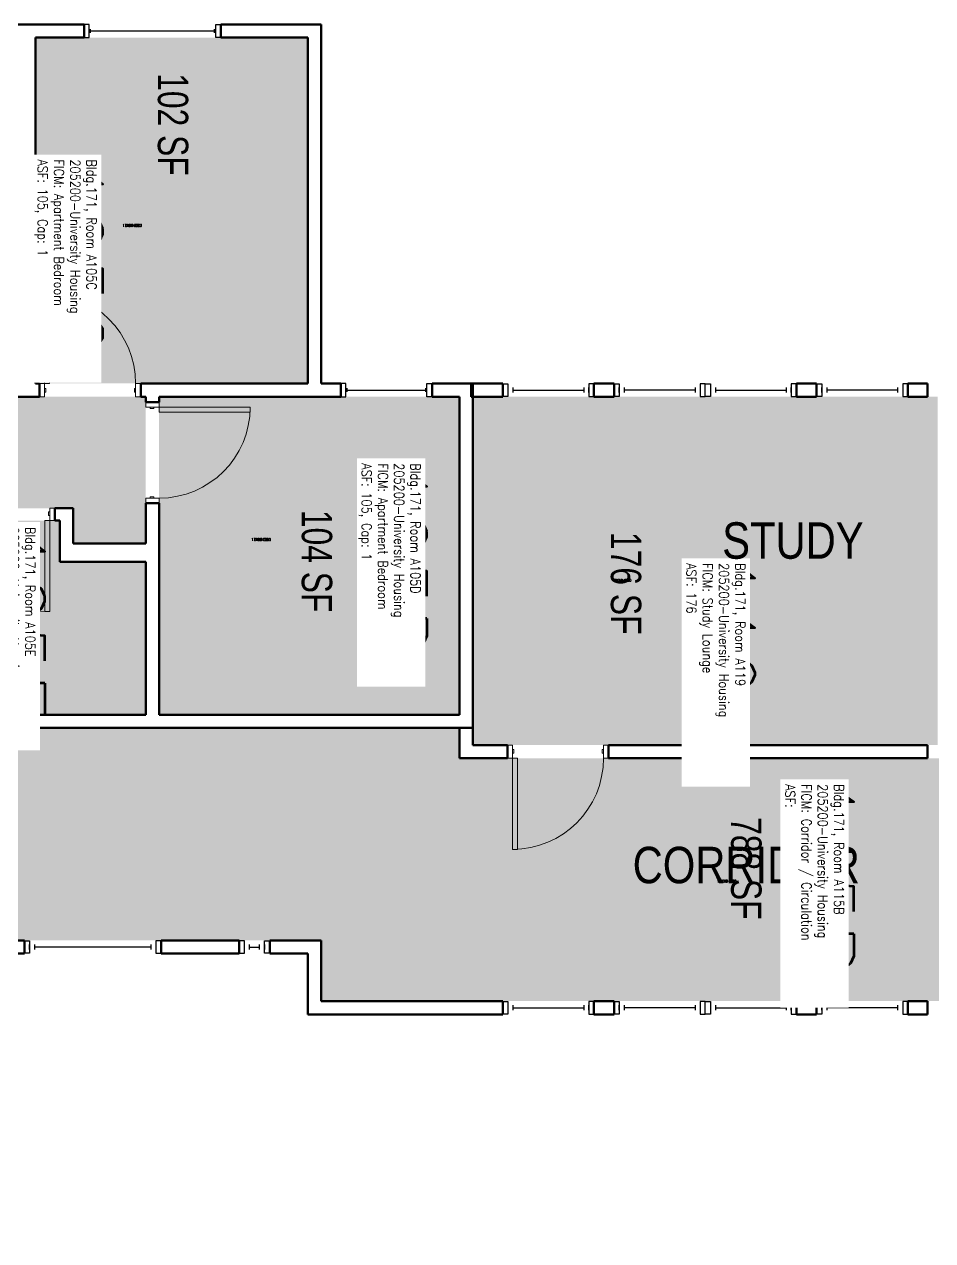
# Model space of a CAD drawing. Header units: inches. Extents: x 88 to 3257, y -489 to 2081.
# Drawn here: x 738 to 1096.9, y 965.5 to 1446.5 of the extents above; entities that cross this region are included whole.
import ezdxf
from ezdxf.enums import TextEntityAlignment as Align

# ---------------------------------------------------------------- set-up
doc = ezdxf.new("R2010")
doc.units = ezdxf.units.IN
doc.header["$LTSCALE"] = 48
doc.header["$MEASUREMENT"] = 0
for name, color, linetype in [('A-AREA-IDEN', 1, 'Continuous'), ('A-DOOR', 2, 'Continuous'), ('A-GLAZ', 1, 'Continuous'), ('A-IDEN-RNUM', 7, 'Continuous'), ('A-IDEN-SNUM', 4, 'Continuous'), ('A-IDEN-VNUM', 4, 'Continuous'), ('A-WALL', 5, 'Continuous'), ('AREA-TEXT', 3, 'Continuous'), ('Rooms-Category-Color', 7, 'Continuous'), ('Rooms-College-Color', 7, 'Continuous'), ('Rooms-Department-Color', 7, 'Continuous'), ('Rooms-Division-Color', 7, 'Continuous'), ('Rooms-Information', 7, 'Continuous')]:
    doc.layers.add(name, color=color, linetype=linetype)
doc.styles.add('AREA', font='arial.ttf', dxfattribs={"width": 0.75, "height": 12})
doc.styles.add('ROOMSNUMBER', font='txt.shx', dxfattribs={"height": 0.03})
doc.styles.add('ROOMVNUMBER', font='simplex.shx', dxfattribs={"width": 0.85})
doc.styles.get("Standard").update_dxf_attribs({"font": 'ARIALN.TTF'})

msp = doc.modelspace()

# ---------------------------------------------------------------- hatches: boundary and pattern name
at = {"layer": 'Rooms-Category-Color', "true_color": 0x728ef3}
for points in [[(742.38, 1441.24), (742.38, 1304.49), (850, 1304.49), (850, 1441.24)], [(375.5, 1303.62), (459.64, 1303.62), (459.64, 1198.49), (520.77, 1198.49), (520.77, 1207.44), (526.02, 1207.44), (526.02, 1198.49), (547.22, 1198.49), (547.22, 1247.87), (526.02, 1247.87), (526.02, 1241.44), (520.77, 1241.44), (520.77, 1255.12), (552.47, 1255.12), (552.47, 1241.24), (581.22, 1241.24), (581.22, 1255.12), (757.25, 1255.12), (757.25, 1241.24), (786, 1241.24), (786, 1299.24), (511, 1299.24), (511, 1420.24), (375.5, 1420.24)], [(791.25, 1299.24), (791.25, 1173.49), (910, 1173.49), (910, 1299.24)], [(915.25, 1299.24), (1098.95, 1299.24), (1098.95, 1161.5), (915.25, 1161.5)], [(672.86, 1250.24), (672.86, 1173.49), (786, 1173.49), (786, 1233.99), (752, 1233.99), (752, 1250.24)]]:
    msp.add_hatch(color=171, dxfattribs=at).paths.add_polyline_path(points)
at = {"layer": 'Rooms-Category-Color', "true_color": 0xadadad}
msp.add_hatch(color=253, dxfattribs=at).paths.add_polyline_path([(547.22, 1084.25), (609.5, 1084.25), (609.5, 965.5), (687.5, 965.5), (687.5, 1084.25), (855.25, 1084.25), (855.25, 1060.25), (1158.95, 1060.25), (1158.95, 1084.25), (1578.7, 1084.25), (1703.95, 1084.25), (1703.95, 1168.24), (1549.3, 1168.24), (1549.3, 1193.24), (1466.98, 1193.24), (1466.98, 1168.24), (1104.2, 1168.24), (1104.2, 1156.25), (910, 1156.25), (910, 1168.24), (547.22, 1168.24), (547.22, 1084.25)])
at = {"layer": 'Rooms-College-Color', "true_color": 0xadadad}
for points in [[(742.38, 1441.24), (742.38, 1304.49), (850, 1304.49), (850, 1441.24)], [(375.5, 1303.62), (459.64, 1303.62), (459.64, 1198.49), (520.77, 1198.49), (520.77, 1207.44), (526.02, 1207.44), (526.02, 1198.49), (547.22, 1198.49), (547.22, 1247.87), (526.02, 1247.87), (526.02, 1241.44), (520.77, 1241.44), (520.77, 1255.12), (552.47, 1255.12), (552.47, 1241.24), (581.22, 1241.24), (581.22, 1255.12), (757.25, 1255.12), (757.25, 1241.24), (786, 1241.24), (786, 1299.24), (511, 1299.24), (511, 1420.24), (375.5, 1420.24)], [(791.25, 1299.24), (791.25, 1173.49), (910, 1173.49), (910, 1299.24)], [(915.25, 1299.24), (1098.95, 1299.24), (1098.95, 1161.5), (915.25, 1161.5)], [(672.86, 1250.24), (672.86, 1173.49), (786, 1173.49), (786, 1233.99), (752, 1233.99), (752, 1250.24)], [(547.22, 1084.25), (609.5, 1084.25), (609.5, 965.5), (687.5, 965.5), (687.5, 1084.25), (855.25, 1084.25), (855.25, 1060.25), (1158.95, 1060.25), (1158.95, 1084.25), (1578.7, 1084.25), (1703.95, 1084.25), (1703.95, 1168.24), (1549.3, 1168.24), (1549.3, 1193.24), (1466.98, 1193.24), (1466.98, 1168.24), (1104.2, 1168.24), (1104.2, 1156.25), (910, 1156.25), (910, 1168.24), (547.22, 1168.24), (547.22, 1084.25)]]:
    msp.add_hatch(color=253, dxfattribs=at).paths.add_polyline_path(points)
at = {"layer": 'Rooms-Department-Color', "true_color": 0x604aed}
for points in [[(742.38, 1441.24), (742.38, 1304.49), (850, 1304.49), (850, 1441.24)], [(375.5, 1303.62), (459.64, 1303.62), (459.64, 1198.49), (520.77, 1198.49), (520.77, 1207.44), (526.02, 1207.44), (526.02, 1198.49), (547.22, 1198.49), (547.22, 1247.87), (526.02, 1247.87), (526.02, 1241.44), (520.77, 1241.44), (520.77, 1255.12), (552.47, 1255.12), (552.47, 1241.24), (581.22, 1241.24), (581.22, 1255.12), (757.25, 1255.12), (757.25, 1241.24), (786, 1241.24), (786, 1299.24), (511, 1299.24), (511, 1420.24), (375.5, 1420.24)], [(791.25, 1299.24), (791.25, 1173.49), (910, 1173.49), (910, 1299.24)], [(915.25, 1299.24), (1098.95, 1299.24), (1098.95, 1161.5), (915.25, 1161.5)], [(672.86, 1250.24), (672.86, 1173.49), (786, 1173.49), (786, 1233.99), (752, 1233.99), (752, 1250.24)]]:
    msp.add_hatch(color=173, dxfattribs=at).paths.add_polyline_path(points)
at = {"layer": 'Rooms-Department-Color', "true_color": 0xacacac}
msp.add_hatch(color=253, dxfattribs=at).paths.add_polyline_path([(547.22, 1084.25), (609.5, 1084.25), (609.5, 965.5), (687.5, 965.5), (687.5, 1084.25), (855.25, 1084.25), (855.25, 1060.25), (1158.95, 1060.25), (1158.95, 1084.25), (1578.7, 1084.25), (1703.95, 1084.25), (1703.95, 1168.24), (1549.3, 1168.24), (1549.3, 1193.24), (1466.98, 1193.24), (1466.98, 1168.24), (1104.2, 1168.24), (1104.2, 1156.25), (910, 1156.25), (910, 1168.24), (547.22, 1168.24), (547.22, 1084.25)])
at = {"layer": 'Rooms-Division-Color', "true_color": 0x604aed}
for points in [[(742.38, 1441.24), (742.38, 1304.49), (850, 1304.49), (850, 1441.24)], [(375.5, 1303.62), (459.64, 1303.62), (459.64, 1198.49), (520.77, 1198.49), (520.77, 1207.44), (526.02, 1207.44), (526.02, 1198.49), (547.22, 1198.49), (547.22, 1247.87), (526.02, 1247.87), (526.02, 1241.44), (520.77, 1241.44), (520.77, 1255.12), (552.47, 1255.12), (552.47, 1241.24), (581.22, 1241.24), (581.22, 1255.12), (757.25, 1255.12), (757.25, 1241.24), (786, 1241.24), (786, 1299.24), (511, 1299.24), (511, 1420.24), (375.5, 1420.24)], [(791.25, 1299.24), (791.25, 1173.49), (910, 1173.49), (910, 1299.24)], [(915.25, 1299.24), (1098.95, 1299.24), (1098.95, 1161.5), (915.25, 1161.5)], [(672.86, 1250.24), (672.86, 1173.49), (786, 1173.49), (786, 1233.99), (752, 1233.99), (752, 1250.24)]]:
    msp.add_hatch(color=173, dxfattribs=at).paths.add_polyline_path(points)
at = {"layer": 'Rooms-Division-Color', "true_color": 0xadadad}
msp.add_hatch(color=253, dxfattribs=at).paths.add_polyline_path([(547.22, 1084.25), (609.5, 1084.25), (609.5, 965.5), (687.5, 965.5), (687.5, 1084.25), (855.25, 1084.25), (855.25, 1060.25), (1158.95, 1060.25), (1158.95, 1084.25), (1578.7, 1084.25), (1703.95, 1084.25), (1703.95, 1168.24), (1549.3, 1168.24), (1549.3, 1193.24), (1466.98, 1193.24), (1466.98, 1168.24), (1104.2, 1168.24), (1104.2, 1156.25), (910, 1156.25), (910, 1168.24), (547.22, 1168.24), (547.22, 1084.25)])

# ---------------------------------------------------------------- linework, layer by layer
at = {"layer": 'A-DOOR', "linetype": 'Continuous', "lineweight": 18}
for p, q in [((930.87, 1161.5), (928.88, 1161.5)), ((928.88, 1161.5), (928.88, 1156.25)), ((930.87, 1161.5), (928.88, 1161.5)), ((928.88, 1161.5), (928.88, 1156.25)), ((930.87, 1156.25), (930.87, 1161.5)), ((930.87, 1156.25), (930.87, 1161.5)), ((930.87, 1159.75), (931.38, 1159.75)), ((930.87, 1158.25), (930.87, 1159.75)), ((930.87, 1159.75), (931.38, 1159.75)), ((930.87, 1158.25), (930.87, 1159.75)), ((931.38, 1159.75), (931.38, 1158.25)), ((931.38, 1159.75), (931.38, 1158.25)), ((966.88, 1159.75), (966.38, 1159.75)), ((966.38, 1159.75), (966.38, 1158.25)), ((966.88, 1159.75), (966.38, 1159.75)), ((966.38, 1159.75), (966.38, 1158.25)), ((966.88, 1161.5), (968.88, 1161.5)), ((966.88, 1156.25), (966.88, 1161.5)), ((966.88, 1161.5), (968.88, 1161.5)), ((966.88, 1156.25), (966.88, 1161.5)), ((966.88, 1158.25), (966.88, 1159.75)), ((966.88, 1158.25), (966.88, 1159.75)), ((968.88, 1161.5), (968.88, 1156.25)), ((968.88, 1161.5), (968.88, 1156.25)), ((928.88, 1156.25), (930.87, 1156.25)), ((928.88, 1156.25), (930.87, 1156.25)), ((930.87, 1120.25), (930.87, 1156.25)), ((930.87, 1120.25), (930.87, 1156.25)), ((931.38, 1158.25), (930.87, 1158.25)), ((931.38, 1158.25), (930.87, 1158.25)), ((930.87, 1156.25), (932.87, 1156.25)), ((930.87, 1156.25), (932.87, 1156.25)), ((932.87, 1156.25), (932.87, 1120.25)), ((932.87, 1156.25), (932.87, 1120.25)), ((966.38, 1158.25), (966.88, 1158.25)), ((966.38, 1158.25), (966.88, 1158.25)), ((968.88, 1156.25), (966.88, 1156.25)), ((968.88, 1156.25), (966.88, 1156.25)), ((932.87, 1120.25), (930.87, 1120.25)), ((932.87, 1120.25), (930.87, 1120.25))]:
    msp.add_line(p, q, dxfattribs=at)
for points in [[(746, 1304.49), (748, 1304.49), (748, 1340.49), (746, 1340.49)], [(746, 1304.49), (748, 1304.49), (748, 1340.49), (746, 1340.49)], [(746, 1299.24), (744, 1299.24), (744, 1304.49), (746, 1304.49)], [(746, 1299.24), (744, 1299.24), (744, 1304.49), (746, 1304.49)], [(782, 1299.24), (784, 1299.24), (784, 1304.49), (782, 1304.49)], [(782, 1299.24), (784, 1299.24), (784, 1304.49), (782, 1304.49)], [(746, 1300.99), (746.5, 1300.99), (746.5, 1302.49), (746, 1302.49)], [(746, 1300.99), (746.5, 1300.99), (746.5, 1302.49), (746, 1302.49)], [(782, 1300.99), (781.5, 1300.99), (781.5, 1302.49), (782, 1302.49)], [(782, 1300.99), (781.5, 1300.99), (781.5, 1302.49), (782, 1302.49)], [(786, 1295.12), (786, 1297.12), (791.25, 1297.12), (791.25, 1295.12)], [(786, 1295.12), (786, 1297.12), (791.25, 1297.12), (791.25, 1295.12)], [(787.75, 1295.12), (787.75, 1294.62), (789.25, 1294.62), (789.25, 1295.12)], [(787.75, 1295.12), (787.75, 1294.62), (789.25, 1294.62), (789.25, 1295.12)], [(791.25, 1295.12), (791.25, 1293.12), (827.25, 1293.12), (827.25, 1295.12)], [(791.25, 1295.12), (791.25, 1293.12), (827.25, 1293.12), (827.25, 1295.12)], [(786, 1259.12), (786, 1257.12), (791.25, 1257.12), (791.25, 1259.12)], [(786, 1259.12), (786, 1257.12), (791.25, 1257.12), (791.25, 1259.12)], [(787.75, 1259.12), (787.75, 1259.62), (789.25, 1259.62), (789.25, 1259.12)], [(787.75, 1259.12), (787.75, 1259.62), (789.25, 1259.62), (789.25, 1259.12)], [(748.11, 1253.74), (747.61, 1253.74), (747.61, 1252.24), (748.11, 1252.24)], [(748.11, 1253.74), (747.61, 1253.74), (747.61, 1252.24), (748.11, 1252.24)], [(748.11, 1255.12), (750.11, 1255.12), (750.11, 1250.24), (748.11, 1250.24)], [(748.11, 1255.12), (750.11, 1255.12), (750.11, 1250.24), (748.11, 1250.24)], [(748.11, 1250.24), (746.11, 1250.24), (746.11, 1214.24), (748.11, 1214.24)], [(748.11, 1250.24), (746.11, 1250.24), (746.11, 1214.24), (748.11, 1214.24)]]:
    msp.add_lwpolyline(points, close=True, dxfattribs=at)
at = {"layer": 'A-DOOR', "linetype": 'Continuous', "lineweight": 18, "extrusion": (0, 0, -1)}
for centre, start, end in [((-746, 1304.49), 90, 180), ((-746, 1304.49), 90, 180), ((-791.25, 1295.12), 180, 270), ((-791.25, 1295.12), 180, 270), ((-748.11, 1250.24), 270, 0), ((-748.11, 1250.24), 270, 0), ((-930.88, 1156.25), 180, 270), ((-930.88, 1156.25), 180, 270)]:
    msp.add_arc(centre, 36, start, end, dxfattribs=at)
at = {"layer": 'A-GLAZ', "linetype": 'Continuous', "lineweight": 25}
for p, q in [((764.15, 1443.12), (764.15, 1444.62)), ((764.15, 1443.12), (764.15, 1444.62)), ((764.15, 1443.87), (813.15, 1443.87)), ((764.15, 1443.87), (813.15, 1443.87)), ((813.15, 1443.12), (813.15, 1444.62)), ((813.15, 1443.12), (813.15, 1444.62)), ((927.1, 1299.37), (927.1, 1304.37)), ((927.1, 1304.37), (929.1, 1304.37)), ((927.1, 1299.37), (927.1, 1304.37)), ((927.1, 1304.37), (929.1, 1304.37)), ((929.1, 1304.37), (929.1, 1299.37)), ((929.1, 1304.37), (929.1, 1299.37)), ((963.1, 1304.37), (961.1, 1304.37)), ((961.1, 1304.37), (961.1, 1299.37)), ((963.1, 1304.37), (961.1, 1304.37)), ((961.1, 1304.37), (961.1, 1299.37)), ((963.1, 1299.37), (963.1, 1304.37)), ((963.1, 1299.37), (963.1, 1304.37)), ((971.1, 1299.37), (971.1, 1304.37)), ((971.1, 1304.37), (973.1, 1304.37)), ((971.1, 1299.37), (971.1, 1304.37)), ((971.1, 1304.37), (973.1, 1304.37)), ((973.1, 1304.37), (973.1, 1299.37)), ((973.1, 1304.37), (973.1, 1299.37)), ((1007.1, 1304.37), (1005.1, 1304.37)), ((1005.1, 1304.37), (1005.1, 1299.37)), ((1007.1, 1304.37), (1005.1, 1304.37)), ((1005.1, 1304.37), (1005.1, 1299.37)), ((1007.1, 1299.37), (1007.1, 1304.37)), ((1007.1, 1299.37), (1007.1, 1304.37)), ((1007.1, 1304.37), (1009.1, 1304.37)), ((1007.1, 1299.37), (1007.1, 1304.37)), ((1007.1, 1299.37), (1007.1, 1304.37)), ((1007.1, 1304.37), (1009.1, 1304.37)), ((1009.1, 1304.37), (1009.1, 1299.37)), ((1009.1, 1304.37), (1009.1, 1299.37)), ((1043.1, 1304.37), (1041.1, 1304.37)), ((1041.1, 1304.37), (1041.1, 1299.37)), ((1043.1, 1304.37), (1041.1, 1304.37)), ((1041.1, 1304.37), (1041.1, 1299.37)), ((1043.1, 1299.37), (1043.1, 1304.37)), ((1043.1, 1299.37), (1043.1, 1304.37)), ((1051.1, 1299.37), (1051.1, 1304.37)), ((1051.1, 1304.37), (1053.1, 1304.37)), ((1051.1, 1299.37), (1051.1, 1304.37)), ((1051.1, 1304.37), (1053.1, 1304.37)), ((1053.1, 1304.37), (1053.1, 1299.37)), ((1053.1, 1304.37), (1053.1, 1299.37)), ((1087.1, 1304.37), (1085.1, 1304.37)), ((1085.1, 1304.37), (1085.1, 1299.37)), ((1087.1, 1304.37), (1085.1, 1304.37)), ((1085.1, 1304.37), (1085.1, 1299.37)), ((1087.1, 1299.37), (1087.1, 1304.37)), ((1087.1, 1299.37), (1087.1, 1304.37)), ((865.62, 1301.12), (865.62, 1302.62)), ((865.62, 1301.12), (865.62, 1302.62)), ((865.62, 1301.87), (896.62, 1301.87)), ((865.62, 1301.87), (896.62, 1301.87)), ((896.62, 1301.12), (896.62, 1302.62)), ((896.62, 1301.12), (896.62, 1302.62)), ((929.1, 1299.37), (927.1, 1299.37)), ((929.1, 1299.37), (927.1, 1299.37)), ((929.1, 1302.87), (929.1, 1300.87)), ((929.1, 1302.87), (929.1, 1300.87)), ((931.1, 1302.87), (931.1, 1300.87)), ((931.1, 1302.87), (931.1, 1300.87)), ((931.1, 1301.87), (959.1, 1301.87)), ((931.1, 1301.87), (959.1, 1301.87)), ((959.1, 1302.87), (959.1, 1300.87)), ((959.1, 1302.87), (959.1, 1300.87)), ((961.1, 1300.87), (961.1, 1302.87)), ((961.1, 1300.87), (961.1, 1302.87)), ((961.1, 1299.37), (963.1, 1299.37)), ((961.1, 1299.37), (963.1, 1299.37)), ((973.1, 1299.37), (971.1, 1299.37)), ((973.1, 1299.37), (971.1, 1299.37)), ((973.1, 1300.87), (973.1, 1302.87)), ((973.1, 1300.87), (973.1, 1302.87)), ((975.1, 1302.87), (975.1, 1300.87)), ((975.1, 1302.87), (975.1, 1300.87)), ((1003.1, 1301.87), (975.1, 1301.87)), ((1003.1, 1301.87), (975.1, 1301.87)), ((1003.1, 1302.87), (1003.1, 1300.87)), ((1003.1, 1302.87), (1003.1, 1300.87)), ((1005.1, 1302.87), (1005.1, 1300.87)), ((1005.1, 1302.87), (1005.1, 1300.87)), ((1005.1, 1299.37), (1007.1, 1299.37)), ((1005.1, 1299.37), (1007.1, 1299.37)), ((1009.1, 1299.37), (1007.1, 1299.37)), ((1009.1, 1299.37), (1007.1, 1299.37)), ((1009.1, 1302.87), (1009.1, 1300.87)), ((1009.1, 1302.87), (1009.1, 1300.87)), ((1011.1, 1302.87), (1011.1, 1300.87)), ((1011.1, 1302.87), (1011.1, 1300.87)), ((1011.1, 1301.87), (1039.1, 1301.87)), ((1011.1, 1301.87), (1039.1, 1301.87)), ((1039.1, 1302.87), (1039.1, 1300.87)), ((1039.1, 1302.87), (1039.1, 1300.87)), ((1041.1, 1300.87), (1041.1, 1302.87)), ((1041.1, 1300.87), (1041.1, 1302.87)), ((1041.1, 1299.37), (1043.1, 1299.37)), ((1041.1, 1299.37), (1043.1, 1299.37)), ((1053.1, 1299.37), (1051.1, 1299.37)), ((1053.1, 1299.37), (1051.1, 1299.37)), ((1053.1, 1300.87), (1053.1, 1302.87)), ((1053.1, 1300.87), (1053.1, 1302.87)), ((1055.1, 1302.87), (1055.1, 1300.87)), ((1055.1, 1302.87), (1055.1, 1300.87)), ((1083.1, 1301.87), (1055.1, 1301.87)), ((1083.1, 1301.87), (1055.1, 1301.87)), ((1083.1, 1302.87), (1083.1, 1300.87)), ((1083.1, 1302.87), (1083.1, 1300.87)), ((1085.1, 1302.87), (1085.1, 1300.87)), ((1085.1, 1302.87), (1085.1, 1300.87)), ((1085.1, 1299.37), (1087.1, 1299.37)), ((1085.1, 1299.37), (1087.1, 1299.37)), ((738.02, 1079.13), (738.02, 1084.13)), ((738.02, 1084.13), (740.02, 1084.13)), ((738.02, 1079.13), (738.02, 1084.13)), ((738.02, 1084.13), (740.02, 1084.13)), ((740.02, 1084.13), (740.02, 1079.13)), ((740.02, 1084.13), (740.02, 1079.13)), ((740.02, 1080.63), (740.02, 1082.63)), ((740.02, 1080.63), (740.02, 1082.63)), ((742.02, 1082.63), (742.02, 1080.63)), ((742.02, 1082.63), (742.02, 1080.63)), ((788.02, 1082.63), (788.02, 1080.63)), ((788.02, 1082.63), (788.02, 1080.63)), ((792.02, 1084.13), (790.02, 1084.13)), ((790.02, 1084.13), (790.02, 1079.13)), ((792.02, 1084.13), (790.02, 1084.13)), ((790.02, 1084.13), (790.02, 1079.13)), ((790.02, 1082.63), (790.02, 1080.63)), ((790.02, 1082.63), (790.02, 1080.63)), ((792.02, 1079.13), (792.02, 1084.13)), ((792.02, 1079.13), (792.02, 1084.13)), ((824.96, 1084.13), (822.96, 1084.13)), ((822.96, 1084.13), (822.96, 1079.13)), ((824.96, 1084.13), (822.96, 1084.13)), ((822.96, 1084.13), (822.96, 1079.13)), ((824.96, 1079.13), (824.96, 1084.13)), ((824.96, 1079.13), (824.96, 1084.13)), ((824.96, 1080.63), (824.96, 1082.63)), ((824.96, 1080.63), (824.96, 1082.63)), ((826.96, 1080.63), (826.96, 1082.63)), ((826.96, 1080.63), (826.96, 1082.63)), ((830.96, 1080.63), (830.96, 1082.63)), ((830.96, 1080.63), (830.96, 1082.63)), ((832.96, 1084.13), (834.96, 1084.13)), ((832.96, 1079.13), (832.96, 1084.13)), ((832.96, 1084.13), (834.96, 1084.13)), ((832.96, 1079.13), (832.96, 1084.13)), ((832.96, 1082.63), (832.96, 1080.63)), ((832.96, 1082.63), (832.96, 1080.63)), ((834.96, 1084.13), (834.96, 1079.13)), ((834.96, 1084.13), (834.96, 1079.13)), ((740.02, 1079.13), (738.02, 1079.13)), ((740.02, 1079.13), (738.02, 1079.13)), ((788.02, 1081.63), (742.02, 1081.63)), ((788.02, 1081.63), (742.02, 1081.63)), ((790.02, 1079.13), (792.02, 1079.13)), ((790.02, 1079.13), (792.02, 1079.13)), ((822.96, 1079.13), (824.96, 1079.13)), ((822.96, 1079.13), (824.96, 1079.13)), ((826.96, 1081.63), (830.96, 1081.63)), ((826.96, 1081.63), (830.96, 1081.63)), ((834.96, 1079.13), (832.96, 1079.13)), ((834.96, 1079.13), (832.96, 1079.13)), ((927.1, 1055.13), (927.1, 1060.13)), ((927.1, 1060.13), (929.1, 1060.13)), ((927.1, 1055.13), (927.1, 1060.13)), ((927.1, 1060.13), (929.1, 1060.13)), ((929.1, 1060.13), (929.1, 1055.13)), ((929.1, 1060.13), (929.1, 1055.13)), ((929.1, 1058.63), (929.1, 1056.63)), ((929.1, 1058.63), (929.1, 1056.63)), ((931.1, 1058.63), (931.1, 1056.63)), ((931.1, 1058.63), (931.1, 1056.63)), ((959.1, 1058.63), (959.1, 1056.63)), ((959.1, 1058.63), (959.1, 1056.63)), ((963.1, 1060.13), (961.1, 1060.13)), ((961.1, 1060.13), (961.1, 1055.13)), ((963.1, 1060.13), (961.1, 1060.13)), ((961.1, 1060.13), (961.1, 1055.13)), ((961.1, 1056.63), (961.1, 1058.63)), ((961.1, 1056.63), (961.1, 1058.63)), ((963.1, 1055.13), (963.1, 1060.13)), ((963.1, 1055.13), (963.1, 1060.13)), ((971.1, 1055.13), (971.1, 1060.13)), ((971.1, 1060.13), (973.1, 1060.13)), ((971.1, 1055.13), (971.1, 1060.13)), ((971.1, 1060.13), (973.1, 1060.13)), ((973.1, 1060.13), (973.1, 1055.13)), ((973.1, 1060.13), (973.1, 1055.13)), ((973.1, 1056.63), (973.1, 1058.63)), ((973.1, 1056.63), (973.1, 1058.63)), ((975.1, 1058.63), (975.1, 1056.63)), ((975.1, 1058.63), (975.1, 1056.63)), ((1003.1, 1058.63), (1003.1, 1056.63)), ((1003.1, 1058.63), (1003.1, 1056.63)), ((1007.1, 1060.13), (1005.1, 1060.13)), ((1005.1, 1060.13), (1005.1, 1055.13)), ((1007.1, 1060.13), (1005.1, 1060.13)), ((1005.1, 1060.13), (1005.1, 1055.13)), ((1005.1, 1058.63), (1005.1, 1056.63)), ((1005.1, 1058.63), (1005.1, 1056.63)), ((1007.1, 1055.13), (1007.1, 1060.13)), ((1007.1, 1055.13), (1007.1, 1060.13)), ((1007.1, 1060.13), (1009.1, 1060.13)), ((1007.1, 1055.13), (1007.1, 1060.13)), ((1007.1, 1055.13), (1007.1, 1060.13)), ((1007.1, 1060.13), (1009.1, 1060.13)), ((1009.1, 1060.13), (1009.1, 1055.13)), ((1009.1, 1060.13), (1009.1, 1055.13)), ((1009.1, 1058.63), (1009.1, 1056.63)), ((1009.1, 1058.63), (1009.1, 1056.63)), ((1011.1, 1058.63), (1011.1, 1056.63)), ((1011.1, 1058.63), (1011.1, 1056.63)), ((1039.1, 1058.63), (1039.1, 1056.63)), ((1039.1, 1058.63), (1039.1, 1056.63)), ((1043.1, 1060.13), (1041.1, 1060.13)), ((1041.1, 1060.13), (1041.1, 1055.13)), ((1043.1, 1060.13), (1041.1, 1060.13)), ((1041.1, 1060.13), (1041.1, 1055.13)), ((1041.1, 1056.63), (1041.1, 1058.63)), ((1041.1, 1056.63), (1041.1, 1058.63)), ((1043.1, 1055.13), (1043.1, 1060.13)), ((1043.1, 1055.13), (1043.1, 1060.13)), ((1051.1, 1055.13), (1051.1, 1060.13)), ((1051.1, 1060.13), (1053.1, 1060.13)), ((1051.1, 1055.13), (1051.1, 1060.13)), ((1051.1, 1060.13), (1053.1, 1060.13)), ((1053.1, 1060.13), (1053.1, 1055.13)), ((1053.1, 1060.13), (1053.1, 1055.13)), ((1053.1, 1056.63), (1053.1, 1058.63)), ((1053.1, 1056.63), (1053.1, 1058.63)), ((1055.1, 1058.63), (1055.1, 1056.63)), ((1055.1, 1058.63), (1055.1, 1056.63)), ((1083.1, 1058.63), (1083.1, 1056.63)), ((1083.1, 1058.63), (1083.1, 1056.63)), ((1087.1, 1060.13), (1085.1, 1060.13)), ((1085.1, 1060.13), (1085.1, 1055.13)), ((1087.1, 1060.13), (1085.1, 1060.13)), ((1085.1, 1060.13), (1085.1, 1055.13)), ((1085.1, 1058.63), (1085.1, 1056.63)), ((1085.1, 1058.63), (1085.1, 1056.63)), ((1087.1, 1055.13), (1087.1, 1060.13)), ((1087.1, 1055.13), (1087.1, 1060.13)), ((929.1, 1055.13), (927.1, 1055.13)), ((929.1, 1055.13), (927.1, 1055.13)), ((931.1, 1057.63), (959.1, 1057.63)), ((931.1, 1057.63), (959.1, 1057.63)), ((961.1, 1055.13), (963.1, 1055.13)), ((961.1, 1055.13), (963.1, 1055.13)), ((973.1, 1055.13), (971.1, 1055.13)), ((973.1, 1055.13), (971.1, 1055.13)), ((1003.1, 1057.63), (975.1, 1057.63)), ((1003.1, 1057.63), (975.1, 1057.63)), ((1005.1, 1055.13), (1007.1, 1055.13)), ((1005.1, 1055.13), (1007.1, 1055.13)), ((1009.1, 1055.13), (1007.1, 1055.13)), ((1009.1, 1055.13), (1007.1, 1055.13)), ((1011.1, 1057.63), (1039.1, 1057.63)), ((1011.1, 1057.63), (1039.1, 1057.63)), ((1041.1, 1055.13), (1043.1, 1055.13)), ((1041.1, 1055.13), (1043.1, 1055.13)), ((1053.1, 1055.13), (1051.1, 1055.13)), ((1053.1, 1055.13), (1051.1, 1055.13)), ((1083.1, 1057.63), (1055.1, 1057.63)), ((1083.1, 1057.63), (1055.1, 1057.63)), ((1085.1, 1055.13), (1087.1, 1055.13)), ((1085.1, 1055.13), (1087.1, 1055.13))]:
    msp.add_line(p, q, dxfattribs=at)
for points in [[(763.65, 1446.49), (761.65, 1446.49), (761.65, 1441.24), (763.65, 1441.24)], [(763.65, 1446.49), (761.65, 1446.49), (761.65, 1441.24), (763.65, 1441.24)], [(813.65, 1446.49), (815.65, 1446.49), (815.65, 1441.24), (813.65, 1441.24)], [(813.65, 1446.49), (815.65, 1446.49), (815.65, 1441.24), (813.65, 1441.24)], [(865.12, 1304.49), (863.12, 1304.49), (863.12, 1299.24), (865.12, 1299.24)], [(865.12, 1304.49), (863.12, 1304.49), (863.12, 1299.24), (865.12, 1299.24)], [(897.12, 1304.49), (899.12, 1304.49), (899.12, 1299.24), (897.12, 1299.24)], [(897.12, 1304.49), (899.12, 1304.49), (899.12, 1299.24), (897.12, 1299.24)]]:
    msp.add_lwpolyline(points, close=True, dxfattribs=at)
at = {"layer": 'A-WALL', "linetype": 'Continuous', "lineweight": 50}
for p, q in [((710.13, 1446.49), (761.65, 1446.49)), ((710.13, 1446.49), (761.65, 1446.49)), ((761.65, 1446.49), (761.65, 1441.24)), ((761.65, 1446.49), (761.65, 1441.24)), ((815.65, 1446.49), (855.25, 1446.49)), ((815.65, 1441.24), (815.65, 1446.49)), ((815.65, 1446.49), (855.25, 1446.49)), ((815.65, 1441.24), (815.65, 1446.49)), ((855.25, 1446.49), (855.25, 1304.49)), ((855.25, 1446.49), (855.25, 1304.49)), ((742.38, 1441.24), (742.38, 1304.49)), ((761.65, 1441.24), (742.38, 1441.24)), ((742.38, 1441.24), (742.38, 1304.49)), ((761.65, 1441.24), (742.38, 1441.24)), ((850, 1441.24), (815.65, 1441.24)), ((850, 1441.24), (815.65, 1441.24)), ((850, 1304.49), (850, 1441.24)), ((850, 1304.49), (850, 1441.24)), ((742.38, 1304.49), (744, 1304.49)), ((742.38, 1304.49), (744, 1304.49)), ((744, 1304.49), (744, 1299.24)), ((744, 1304.49), (744, 1299.24)), ((784, 1304.49), (850, 1304.49)), ((784, 1299.24), (784, 1304.49)), ((784, 1304.49), (850, 1304.49)), ((784, 1299.24), (784, 1304.49)), ((855.25, 1304.49), (863.12, 1304.49)), ((855.25, 1304.49), (863.12, 1304.49)), ((863.12, 1304.49), (863.12, 1299.24)), ((863.12, 1304.49), (863.12, 1299.24)), ((899.12, 1304.49), (915.25, 1304.49)), ((899.12, 1299.24), (899.12, 1304.49)), ((899.12, 1304.49), (915.25, 1304.49)), ((899.12, 1299.24), (899.12, 1304.49)), ((927.1, 1304.49), (914.63, 1304.49)), ((914.63, 1304.49), (914.63, 1299.24)), ((927.1, 1304.49), (914.63, 1304.49)), ((914.63, 1304.49), (914.63, 1299.24)), ((915.25, 1304.49), (915.25, 1168.24)), ((915.25, 1304.49), (915.25, 1168.24)), ((927.1, 1299.24), (927.1, 1304.49)), ((927.1, 1299.24), (927.1, 1304.49)), ((971.1, 1304.49), (963.1, 1304.49)), ((963.1, 1304.49), (963.1, 1299.24)), ((971.1, 1304.49), (963.1, 1304.49)), ((963.1, 1304.49), (963.1, 1299.24)), ((971.1, 1299.24), (971.1, 1304.49)), ((971.1, 1299.24), (971.1, 1304.49)), ((1051.1, 1304.49), (1043.1, 1304.49)), ((1043.1, 1304.49), (1043.1, 1299.24)), ((1051.1, 1304.49), (1043.1, 1304.49)), ((1043.1, 1304.49), (1043.1, 1299.24)), ((1051.1, 1299.24), (1051.1, 1304.49)), ((1051.1, 1299.24), (1051.1, 1304.49)), ((1094.95, 1304.49), (1087.1, 1304.49)), ((1087.1, 1304.49), (1087.1, 1299.24)), ((1094.95, 1304.49), (1087.1, 1304.49)), ((1087.1, 1304.49), (1087.1, 1299.24)), ((1094.95, 1299.24), (1094.95, 1304.49)), ((1094.95, 1299.24), (1094.95, 1304.49)), ((744, 1299.24), (671.13, 1299.24)), ((744, 1299.24), (671.13, 1299.24)), ((786, 1299.24), (784, 1299.24)), ((786, 1299.24), (784, 1299.24)), ((786, 1297.12), (786, 1299.24)), ((786, 1297.12), (786, 1299.24)), ((854.63, 1299.24), (791.25, 1299.24)), ((791.25, 1299.24), (791.25, 1297.12)), ((854.63, 1299.24), (791.25, 1299.24)), ((791.25, 1299.24), (791.25, 1297.12)), ((863.12, 1299.24), (854.63, 1299.24)), ((863.12, 1299.24), (854.63, 1299.24)), ((910, 1299.24), (899.12, 1299.24)), ((910, 1299.24), (899.12, 1299.24)), ((910, 1173.49), (910, 1299.24)), ((910, 1173.49), (910, 1299.24)), ((914.63, 1299.24), (927.1, 1299.24)), ((914.63, 1299.24), (927.1, 1299.24)), ((963.1, 1299.24), (971.1, 1299.24)), ((963.1, 1299.24), (971.1, 1299.24)), ((1043.1, 1299.24), (1051.1, 1299.24)), ((1043.1, 1299.24), (1051.1, 1299.24)), ((1087.1, 1299.24), (1094.95, 1299.24)), ((1087.1, 1299.24), (1094.95, 1299.24)), ((791.25, 1297.12), (786, 1297.12)), ((791.25, 1297.12), (786, 1297.12)), ((786, 1254.49), (786, 1257.12)), ((786, 1257.12), (791.25, 1257.12)), ((786, 1254.49), (786, 1257.12)), ((786, 1257.12), (791.25, 1257.12)), ((791.25, 1257.12), (791.25, 1254.49)), ((791.25, 1257.12), (791.25, 1254.49)), ((750.11, 1255.12), (757.25, 1255.12)), ((750.11, 1250.24), (750.11, 1255.12)), ((750.11, 1255.12), (757.25, 1255.12)), ((750.11, 1250.24), (750.11, 1255.12)), ((757.25, 1255.12), (757.25, 1241.24)), ((757.25, 1255.12), (757.25, 1241.24)), ((786, 1241.24), (786, 1254.49)), ((786, 1241.24), (786, 1254.49)), ((791.25, 1254.49), (791.25, 1173.49)), ((791.25, 1254.49), (791.25, 1173.49)), ((752, 1250.24), (750.11, 1250.24)), ((752, 1250.24), (750.11, 1250.24)), ((752, 1233.99), (752, 1250.24)), ((752, 1233.99), (752, 1250.24)), ((757.25, 1241.24), (786, 1241.24)), ((757.25, 1241.24), (786, 1241.24)), ((786, 1233.99), (752, 1233.99)), ((786, 1233.99), (752, 1233.99)), ((786, 1173.49), (786, 1233.99)), ((786, 1173.49), (786, 1233.99)), ((672.86, 1173.49), (786, 1173.49)), ((672.86, 1173.49), (786, 1173.49)), ((791.25, 1173.49), (910, 1173.49)), ((791.25, 1173.49), (910, 1173.49)), ((786.63, 1168.24), (547.22, 1168.24)), ((786.63, 1168.24), (547.22, 1168.24)), ((915.25, 1168.24), (786.63, 1168.24)), ((915.25, 1168.24), (786.63, 1168.24)), ((915.25, 1168.24), (910, 1168.24)), ((910, 1168.24), (910, 1156.25)), ((915.25, 1168.24), (910, 1168.24)), ((910, 1168.24), (910, 1156.25)), ((915.25, 1161.5), (915.25, 1168.24)), ((915.25, 1161.5), (915.25, 1168.24)), ((928.88, 1161.5), (915.25, 1161.5)), ((928.88, 1161.5), (915.25, 1161.5)), ((928.88, 1156.25), (928.88, 1161.5)), ((928.88, 1156.25), (928.88, 1161.5)), ((1094.95, 1161.5), (968.88, 1161.5)), ((968.88, 1161.5), (968.88, 1156.25)), ((1094.95, 1161.5), (968.88, 1161.5)), ((968.88, 1161.5), (968.88, 1156.25)), ((1094.95, 1156.25), (1094.95, 1161.5)), ((1094.95, 1156.25), (1094.95, 1161.5)), ((910, 1156.25), (928.88, 1156.25)), ((910, 1156.25), (928.88, 1156.25)), ((968.88, 1156.25), (1094.95, 1156.25)), ((968.88, 1156.25), (1094.95, 1156.25)), ((738.02, 1084.25), (706.28, 1084.25)), ((738.02, 1084.25), (706.28, 1084.25)), ((738.02, 1079), (738.02, 1084.25)), ((738.02, 1079), (738.02, 1084.25)), ((822.96, 1084.25), (792.02, 1084.25)), ((792.02, 1084.25), (792.02, 1079)), ((822.96, 1084.25), (792.02, 1084.25)), ((792.02, 1084.25), (792.02, 1079)), ((822.96, 1079), (822.96, 1084.25)), ((822.96, 1079), (822.96, 1084.25)), ((855.25, 1084.25), (834.96, 1084.25)), ((834.96, 1084.25), (834.96, 1079)), ((855.25, 1084.25), (834.96, 1084.25)), ((834.96, 1084.25), (834.96, 1079)), ((855.25, 1060.25), (855.25, 1084.25)), ((855.25, 1060.25), (855.25, 1084.25)), ((706.28, 1079), (738.02, 1079)), ((706.28, 1079), (738.02, 1079)), ((792.02, 1079), (822.96, 1079)), ((792.02, 1079), (822.96, 1079)), ((834.96, 1079), (850, 1079)), ((834.96, 1079), (850, 1079)), ((850, 1079), (850, 1055)), ((850, 1079), (850, 1055)), ((927.1, 1060.25), (855.25, 1060.25)), ((927.1, 1060.25), (855.25, 1060.25)), ((927.1, 1055), (927.1, 1060.25)), ((927.1, 1055), (927.1, 1060.25)), ((971.1, 1060.25), (963.1, 1060.25)), ((963.1, 1060.25), (963.1, 1055)), ((971.1, 1060.25), (963.1, 1060.25)), ((963.1, 1060.25), (963.1, 1055)), ((971.1, 1055), (971.1, 1060.25)), ((971.1, 1055), (971.1, 1060.25)), ((1051.1, 1060.25), (1043.1, 1060.25)), ((1043.1, 1060.25), (1043.1, 1055)), ((1051.1, 1060.25), (1043.1, 1060.25)), ((1043.1, 1060.25), (1043.1, 1055)), ((1051.1, 1055), (1051.1, 1060.25)), ((1051.1, 1055), (1051.1, 1060.25)), ((1094.95, 1060.25), (1087.1, 1060.25)), ((1087.1, 1060.25), (1087.1, 1055)), ((1094.95, 1060.25), (1087.1, 1060.25)), ((1087.1, 1060.25), (1087.1, 1055)), ((1094.95, 1055), (1094.95, 1060.25)), ((1094.95, 1055), (1094.95, 1060.25)), ((850, 1055), (927.1, 1055)), ((850, 1055), (927.1, 1055)), ((963.1, 1055), (971.1, 1055)), ((963.1, 1055), (971.1, 1055)), ((1043.1, 1055), (1051.1, 1055)), ((1043.1, 1055), (1051.1, 1055)), ((1087.1, 1055), (1094.95, 1055)), ((1087.1, 1055), (1094.95, 1055))]:
    msp.add_line(p, q, dxfattribs=at)

# ---------------------------------------------------------------- texts
at = {"layer": 'A-AREA-IDEN', "linetype": 'ByBlock'}
for s, p in [('STUDY', (1069.67, 1242.37)), ('CORRIDOR', (1068.18, 1114.05))]:
    msp.add_text(s, height=14.4, dxfattribs=at).set_placement(p, align=Align.MIDDLE_RIGHT)
at = {"layer": 'A-IDEN-RNUM', "style": 'ROOMSNUMBER', "width": 0.85}
for s, p in [('0105-C0', (780.64, 1366.47)), ('0105-D0', (831.62, 1242.25)), ('0119-00', (974.07, 1226.1)), ('0115-B0', (1015.54, 1107.18))]:
    msp.add_text(s, height=1, dxfattribs=at).set_placement(p, align=Align.CENTER)
at = {"layer": 'A-IDEN-SNUM', "style": 'ROOMSNUMBER', "width": 0.85}
for s, p in [('1710A105C0', (780.64, 1366.47)), ('1710A105D0', (831.62, 1242.25)), ('1710A11900', (974.07, 1226.1)), ('1710A115B0', (1015.54, 1107.18))]:
    msp.add_text(s, height=1, dxfattribs=at).set_placement(p, align=Align.CENTER)
at = {"layer": 'A-IDEN-VNUM', "style": 'ROOMVNUMBER', "width": 0.85}
for s, p in [('105C', (755.56, 1354.29)), ('105D', (883.57, 1234.67)), ('105E', (732.64, 1210.05)), ('119', (1013.2, 1208.83)), ('115B', (1052.24, 1109.96))]:
    msp.add_text(s, height=27, rotation=270, dxfattribs=at).set_placement(p, align=Align.MIDDLE_CENTER)
at = {"layer": 'AREA-TEXT', "style": 'AREA', "width": 0.75}
for s, p in [('102 SF', (796.77, 1406.9)), ('104 SF', (853.65, 1234.23)), ('176 SF', (975.78, 1225.48)), ('788 SF', (1023.31, 1112.73))]:
    msp.add_text(s, height=12, rotation=270, dxfattribs=at).set_placement(p, align=Align.MIDDLE_CENTER)

# ---------------------------------------------------------------- next in the draw order: texts
at = {"layer": 'Rooms-Information', "char_height": 3.8571, "width": 86.4, "attachment_point": 7, "rotation": 270, "style": 'ROOMVNUMBER', "bg_fill": 3, "box_fill_scale": 1.5, "bg_fill_color": 256, "bg_fill_true_color": 13158600, "bg_fill_transparency": 0}
for s, insert in [('Bldg.171, Room A105C^M^J205200-University Housing^M^JFICM: Apartment Bedroom^M^JASF: 105, Cap: 1', (742.06, 1393.08)), ('Bldg.171, Room A105D^M^J205200-University Housing^M^JFICM: Apartment Bedroom^M^JASF: 105, Cap: 1', (870.07, 1272.92)), ('Bldg.171, Room A105E^M^J205200-University Housing^M^JFICM: Apartment Bathroom^M^JASF: ', (719.14, 1247.75)), ('Bldg.171, Room A119^M^J205200-University Housing^M^JFICM: Study Lounge^M^JASF: 176', (999.7, 1233.42)), ('Bldg.171, Room A115B^M^J205200-University Housing^M^JFICM: Corridor / Circulation^M^JASF: ', (1038.74, 1146.03))]:
    msp.add_mtext(s, dxfattribs=dict(at, insert=insert))

doc.saveas('drawing.dxf')
